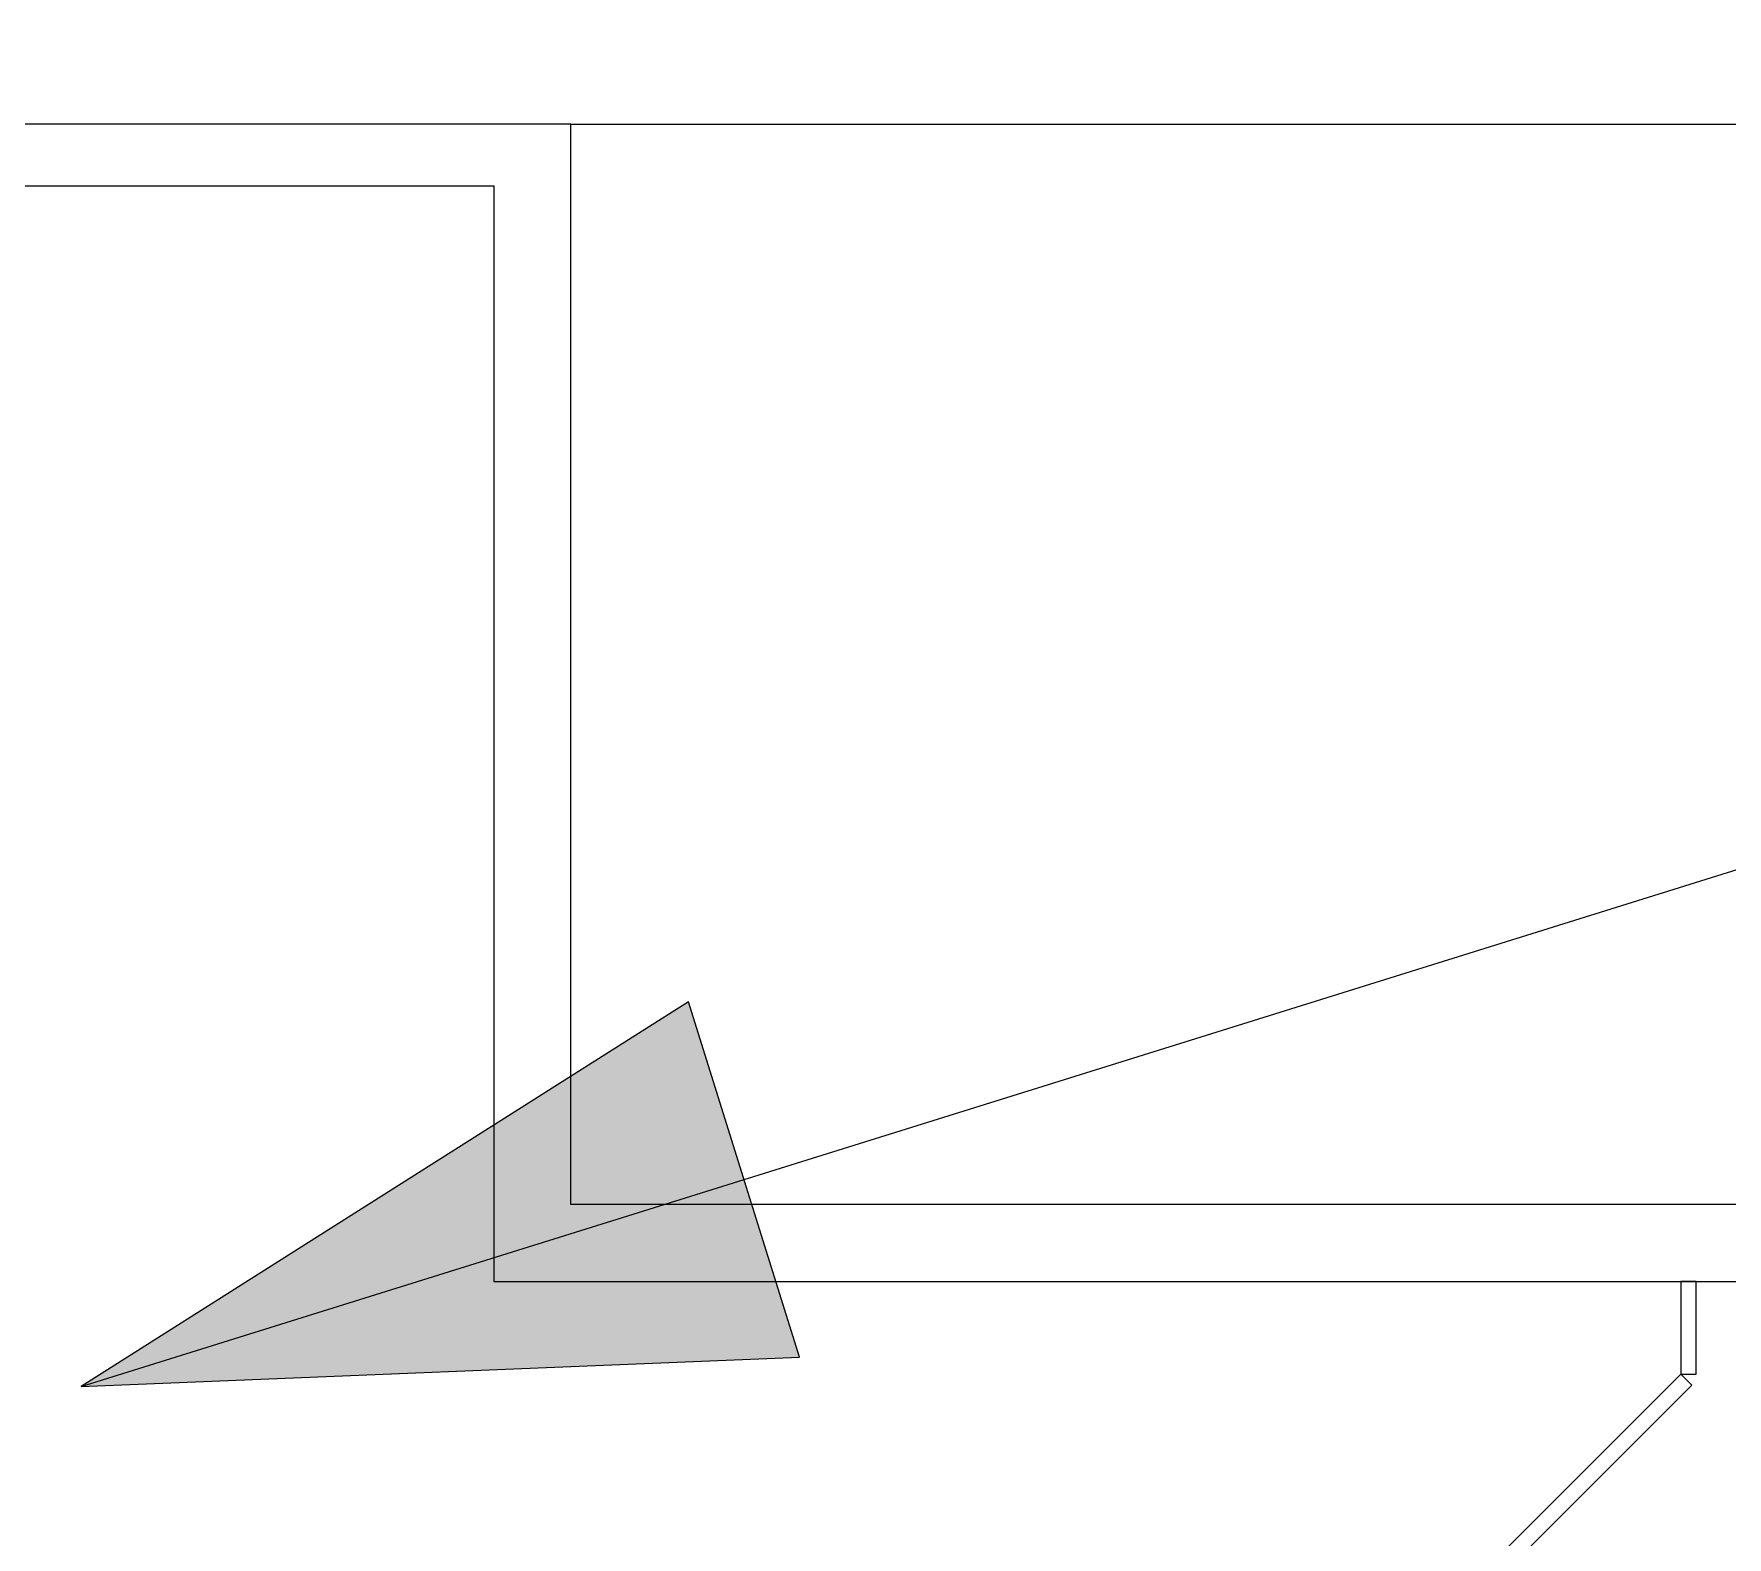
# Model space of a CAD drawing. Header units: inches. Extents: x 1756 to 10721, y -35 to 3002.
# Drawn here: x 9066.8 to 9176.5, y 1790.3 to 1887.7 of the extents above; entities that cross this region are included whole.
import ezdxf

# ---------------------------------------------------------------- set-up
doc = ezdxf.new("R2010")
doc.units = ezdxf.units.IN
doc.header["$MEASUREMENT"] = 0
for name, color, linetype, lineweight in [('A-FINE', 250, 'Continuous', 9), ('A-THIN', 250, 'Continuous', 9), ('A-WALL', 113, 'Continuous', 18), ('G-ANNO-TEXT', 231, 'Continuous', 9), ('USB 03_modified_dwg', 252, 'Continuous', 9)]:
    doc.layers.add(name, color=color, linetype=linetype, lineweight=lineweight)

# ---------------------------------------------------------------- blocks, each defined once
blk = doc.blocks.new('USB 03_modified_dwg-397434-Overall Floor Plan')
at = {"layer": 'A-FINE', "flags": 128}
blk.add_lwpolyline([(2128.92, 1609.59), (2129.63, 1608.88), (2108.42, 1587.66), (2107.71, 1588.37)], close=True, dxfattribs=at)
at = {"layer": 'A-THIN', "flags": 128}
blk.add_lwpolyline([(2128.92, 1609.59), (2129.92, 1609.59), (2129.92, 1615.59), (2128.92, 1615.59), (2128.92, 1609.59)], dxfattribs=at)
at = {"layer": 'A-WALL', "color": 250, "lineweight": 9}
blk.add_line((2057, 1690.61), (2347.46, 1690.61), dxfattribs=at)
at = {"layer": 'A-WALL', "color": 250, "lineweight": 9, "flags": 128}
blk.add_lwpolyline([(2347.47, 1620.59), (2057, 1620.59), (2057, 1690.61), (1924, 1690.61), (1924, 1585.62), (1952, 1585.62), (1952, 1590.62), (1928, 1590.62), (1928, 1686.62), (2052, 1686.62), (2052, 1615.59), (2189.93, 1615.59), (2189.93, 1506.59), (2092.93, 1506.59), (2092.93, 1572.59), (2087.93, 1572.59), (2087.93, 1506.59), (1997.93, 1506.59), (1997.93, 1568.59), (1992.93, 1568.59), (1992.93, 1506.59), (1924, 1506.59), (1924, 1501.59), (2427.87, 1501.59)], dxfattribs=at)

msp = doc.modelspace()

# ---------------------------------------------------------------- hatches: boundary and pattern name
at = {"layer": 'G-ANNO-TEXT'}
msp.add_hatch(color=145, dxfattribs=at).paths.add_polyline_path([(9069.83, 1800.05), (9116.38, 1801.96), (9109.19, 1824.98)], flags=0)

# ---------------------------------------------------------------- linework, layer by layer
at = {"layer": 'G-ANNO-TEXT', "color": 145}
for p, q in [((9069.83, 1800.05), (10150.11, 2137.5)), ((9109.19, 1824.98), (9069.83, 1800.05)), ((9116.38, 1801.96), (9109.19, 1824.98)), ((9069.83, 1800.05), (9116.38, 1801.96))]:
    msp.add_line(p, q, dxfattribs=at)

# ---------------------------------------------------------------- block references
at = {"layer": 'USB 03_modified_dwg', "color": 250}
msp.add_blockref('USB 03_modified_dwg-397434-Overall Floor Plan', (7044.57, 191.26), dxfattribs=at)

doc.saveas('drawing.dxf')
